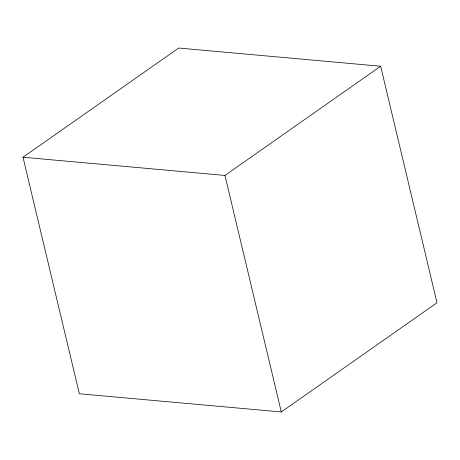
<?xml version="1.0" encoding="UTF-8"?>
<svg xmlns="http://www.w3.org/2000/svg" width="460" height="460" viewBox="0 0 460 460"><rect width="100%" height="100%" fill="white"/><g stroke="black" fill="none" stroke-linecap="round" stroke-linejoin="round"><path stroke-width="0.69" d="M23 157.239L178.704 48.041L380.65 66.234L437 302.76L281.296 411.959L79.35 393.766L23 157.239L224.952 175.433L380.65 66.234M224.952 175.433L281.296 411.959"/></g></svg>
